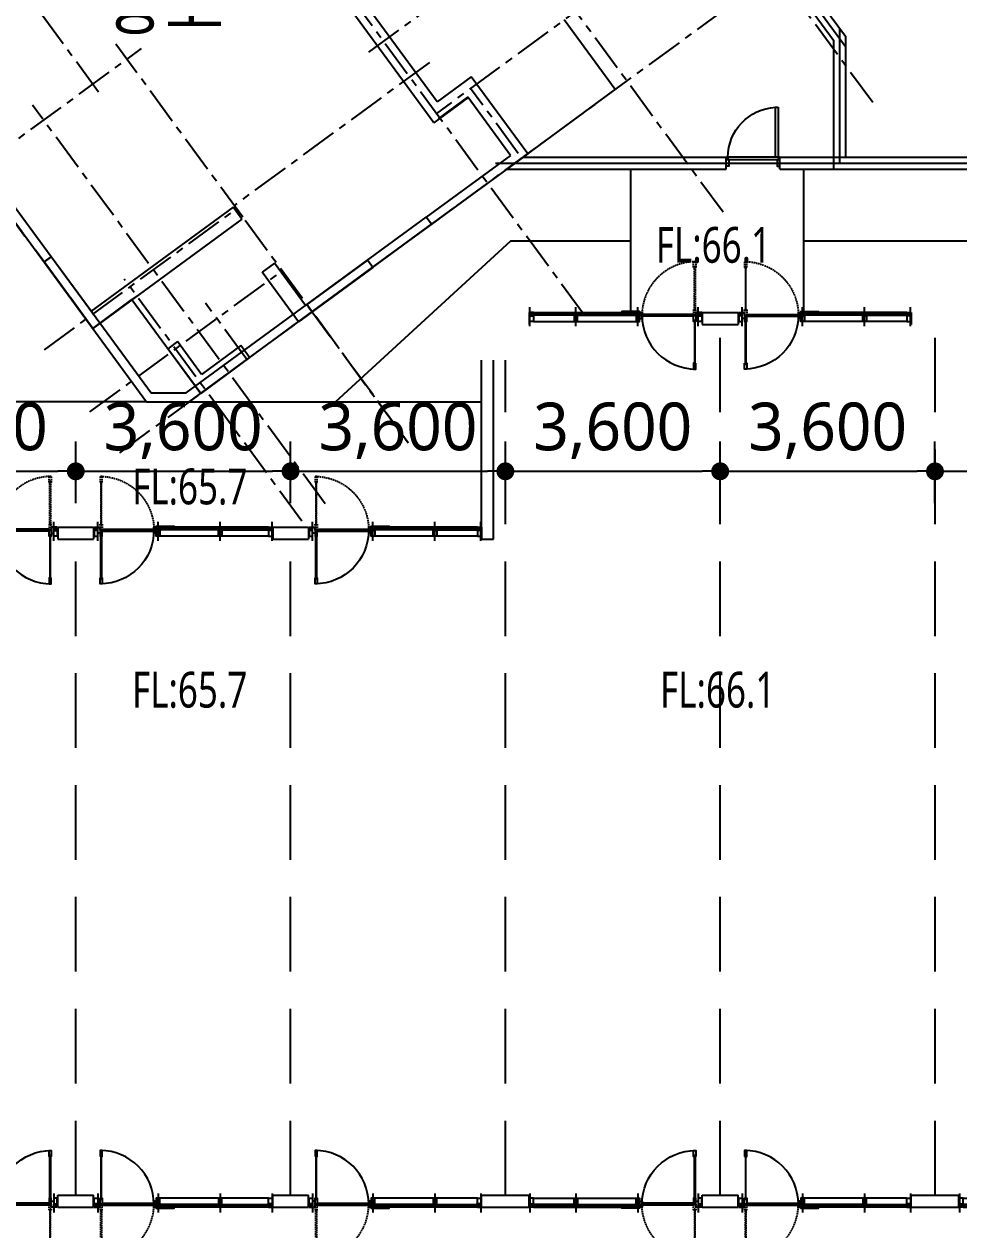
# Model space of a CAD drawing. Header units: millimetres. Extents: x 75184266 to 76346726, y -35077925 to -33679385.
# Drawn here: x 75333719 to 75349384, y -35000142 to -34979929 of the extents above; entities that cross this region are included whole.
import ezdxf
from ezdxf.enums import TextEntityAlignment as Align

# ---------------------------------------------------------------- set-up
doc = ezdxf.new("R2010")
doc.units = ezdxf.units.MM
doc.header["$LTSCALE"] = 50
doc.header["$MEASUREMENT"] = 0
doc.header["$PDMODE"] = 1
doc.header["$PDSIZE"] = -3
for name, pattern in [('CENTER', [2, 1.25, -0.25, 0.25, -0.25]), ('XR-1F-PLAN$0$CEN', [62, 60, -1, 0, -1]), ('XR-1F-PLAN$0$HIDDEN', [0.375, 0.25, -0.125]), ('XR-지하3층$0$H', [1.3, 0.8, -0.5]), ('XR-지하3층$0$HIDDEN', [0.375, 0.25, -0.125])]:
    doc.linetypes.add(name, pattern=pattern)
doc.layers.get('0').update_dxf_attribs({"linetype": 'CONTINUOUS'})
doc.layers.get('Defpoints').update_dxf_attribs({"color": 51, "linetype": 'CONTINUOUS'})
for name, color, linetype in [('AA-MKXS', 3, 'CONTINUOUS'), ('CEN', 1, 'CENTER'), ('XR-1F-PLAN$0$A-CEN02', 27, 'XR-1F-PLAN$0$CEN'), ('XR-1F-PLAN$0$A-DOR-FRAME', 7, 'CONTINUOUS'), ('XR-1F-PLAN$0$A-DOR-GL', 142, 'CONTINUOUS'), ('XR-1F-PLAN$0$A-DOR-HID', 9, 'XR-1F-PLAN$0$HIDDEN'), ('XR-1F-PLAN$0$A-DOR-TRACE', 8, 'CONTINUOUS'), ('XR-1F-PLAN$0$A-FRAME', 1, 'CONTINUOUS'), ('XR-1F-PLAN$0$A-HDCP7', 7, 'CONTINUOUS'), ('XR-1F-PLAN$0$A-WIN-ELE8', 8, 'CONTINUOUS'), ('XR-B1$0$00_블럭계획고', 7, 'CONTINUOUS'), ('XR-지하3층$0$1712-PL$0$DOOR', 4, 'CONTINUOUS')]:
    doc.layers.add(name, color=color, linetype=linetype)
doc.layers.add('건축', color=8, linetype='CONTINUOUS', plot=False)
doc.styles.add('HY각헤드라인M', font='')
doc.styles.add('XR-B1$0$HY각헤드라인M', font='')
doc.styles.add('XR-지하3층$0$SIM', font='simplex.shx')
doc.styles.add('XR-지하3층$0$맑은고딕', font='')
doc.styles.get('HY각헤드라인M').set_extended_font_data('Malgun Gothic')
doc.styles.get('XR-B1$0$HY각헤드라인M').set_extended_font_data('Malgun Gothic')
doc.styles.get('XR-지하3층$0$맑은고딕').set_extended_font_data('Malgun Gothic')
doc.dimstyles.new('XR-지하3층$0$NDIM', dxfattribs={"dimtxt": 3, "dimasz": 1, "dimexe": 2, "dimexo": 5, "dimgap": 1, "dimtad": 1, "dimdec": 0, "dimrnd": 0.25, "dimdsep": 46, "dimlunit": 6, "dimtxsty": 'XR-지하3층$0$SIM', "dimblk": 'XR-지하3층$0$DIMDOT', "dimcen": 5, "dimclrd": 2, "dimclre": 2, "dimclrt": 6, "dimadec": 0, "dimazin": 0, "dimtfac": 1, "dimtdec": 0, "dimtix": 1, "dimtmove": 2, "dimatfit": 1, "dimldrblk": 'XR-지하3층$0$DIMDOT', "dimfxl": 1.5, "dimtolj": 1, "dimtzin": 0, "dimarcsym": 0})

# ---------------------------------------------------------------- blocks, each defined once
blk = doc.blocks.new('XR-지하3층$0$_Dot')
at = {"color": 0, "lineweight": -2}
blk.add_line((-0.5, 0), (-1, 0), dxfattribs=at)
at = {"color": 0, "const_width": 0.5}
blk.add_lwpolyline([(-0.25, 0, 1), (0.25, 0, 1)], format="xyb", close=True, dxfattribs=at)
blk = doc.blocks.new('*D161')
at = {"layer": 'Defpoints', "color": 0, "ltscale": 0.01, "transparency": 16777216}
for p in [(75338184, -34987426), (75334584, -34988159), (75338184, -34988159)]:
    blk.add_point(p, dxfattribs=at)
at = {"layer": '건축', "color": 0, "linetype": 'ByBlock', "lineweight": -2, "ltscale": 0.01}
blk.add_line((75334584, -34987959), (75334584, -34986926), dxfattribs=at)
at = {"layer": '건축', "color": 0, "lineweight": -2, "ltscale": 0.01}
for p, q in [((75338184, -34987959), (75338184, -34986926)), ((75334884, -34987426), (75337884, -34987426))]:
    blk.add_line(p, q, dxfattribs=at)
at = {"layer": '건축', "color": 0, "lineweight": -2, "ltscale": 0.01, "xscale": 300, "yscale": 300, "zscale": 300}
for p, rotation in [((75334584, -34987426), 179.9999077924462), ((75338184, -34987426), 359.9999077924462)]:
    blk.add_blockref('XR-지하3층$0$_Dot', p, dxfattribs=dict(at, rotation=rotation))
at = {"layer": '건축', "color": 6, "ltscale": 0.01, "insert": (75336384, -34986746), "char_height": 800, "attachment_point": 5, "rotation": 359.9999, "style": 'XR-지하3층$0$맑은고딕'}
blk.add_mtext('\\A1;3,600', dxfattribs=at)
blk = doc.blocks.new('XR-지하3층$0$DIMDOT')
blk.add_line((-2, 0), (2, 0))
at = {"color": 3}
for radius in [0.6, 0.28]:
    blk.add_circle((0, 0), radius, dxfattribs=at)
blk = doc.blocks.new('*D162')
at = {"layer": 'Defpoints', "color": 0, "ltscale": 0.01, "transparency": 16777216}
for p in [(75334584, -34987426), (75330984, -34988159), (75334584, -34988159)]:
    blk.add_point(p, dxfattribs=at)
at = {"layer": '건축', "color": 0, "linetype": 'ByBlock', "lineweight": -2, "ltscale": 0.01}
blk.add_line((75330984, -34987959), (75330984, -34986926), dxfattribs=at)
at = {"layer": '건축', "color": 0, "lineweight": -2, "ltscale": 0.01}
for p, q in [((75334584, -34987959), (75334584, -34986926)), ((75331284, -34987426), (75334284, -34987426))]:
    blk.add_line(p, q, dxfattribs=at)
at = {"layer": '건축', "color": 0, "lineweight": -2, "ltscale": 0.01, "xscale": 300, "yscale": 300, "zscale": 300}
for p, rotation in [((75330984, -34987426), 179.9999077924462), ((75334584, -34987426), 359.9999077924462)]:
    blk.add_blockref('XR-지하3층$0$_Dot', p, dxfattribs=dict(at, rotation=rotation))
at = {"layer": '건축', "color": 6, "ltscale": 0.01, "insert": (75332784, -34986746), "char_height": 800, "attachment_point": 5, "rotation": 359.9999, "style": 'XR-지하3층$0$맑은고딕'}
blk.add_mtext('\\A1;3,600', dxfattribs=at)
blk = doc.blocks.new('*D163')
at = {"layer": 'Defpoints', "color": 0, "ltscale": 0.01, "transparency": 16777216}
for p in [(75341784, -34987426), (75338184, -34988159), (75341784, -34988159)]:
    blk.add_point(p, dxfattribs=at)
at = {"layer": '건축', "color": 0, "linetype": 'ByBlock', "lineweight": -2, "ltscale": 0.01}
blk.add_line((75338184, -34987959), (75338184, -34986926), dxfattribs=at)
at = {"layer": '건축', "color": 0, "lineweight": -2, "ltscale": 0.01}
for p, q in [((75341784, -34987959), (75341784, -34986926)), ((75338484, -34987426), (75341484, -34987426))]:
    blk.add_line(p, q, dxfattribs=at)
at = {"layer": '건축', "color": 0, "lineweight": -2, "ltscale": 0.01, "xscale": 300, "yscale": 300, "zscale": 300}
for p, rotation in [((75338184, -34987426), 179.9999077924462), ((75341784, -34987426), 359.9999077924462)]:
    blk.add_blockref('XR-지하3층$0$_Dot', p, dxfattribs=dict(at, rotation=rotation))
at = {"layer": '건축', "color": 6, "ltscale": 0.01, "insert": (75339984, -34986746), "char_height": 800, "attachment_point": 5, "rotation": 359.9999, "style": 'XR-지하3층$0$맑은고딕'}
blk.add_mtext('\\A1;3,600', dxfattribs=at)
blk = doc.blocks.new('*D164')
at = {"layer": 'Defpoints', "color": 0, "ltscale": 0.01, "transparency": 16777216}
for p in [(75345384, -34987426), (75341784, -34988159), (75345384, -34988159)]:
    blk.add_point(p, dxfattribs=at)
at = {"layer": '건축', "color": 0, "linetype": 'ByBlock', "lineweight": -2, "ltscale": 0.01}
blk.add_line((75341784, -34987959), (75341784, -34986926), dxfattribs=at)
at = {"layer": '건축', "color": 0, "lineweight": -2, "ltscale": 0.01}
for p, q in [((75345384, -34987959), (75345384, -34986926)), ((75342084, -34987426), (75345084, -34987426))]:
    blk.add_line(p, q, dxfattribs=at)
at = {"layer": '건축', "color": 0, "lineweight": -2, "ltscale": 0.01, "xscale": 300, "yscale": 300, "zscale": 300}
for p, rotation in [((75341784, -34987426), 179.9999077924462), ((75345384, -34987426), 359.9999077924462)]:
    blk.add_blockref('XR-지하3층$0$_Dot', p, dxfattribs=dict(at, rotation=rotation))
at = {"layer": '건축', "color": 6, "ltscale": 0.01, "insert": (75343584, -34986746), "char_height": 800, "attachment_point": 5, "rotation": 359.9999, "style": 'XR-지하3층$0$맑은고딕'}
blk.add_mtext('\\A1;3,600', dxfattribs=at)
blk = doc.blocks.new('*D165')
at = {"layer": 'Defpoints', "color": 0, "ltscale": 0.01, "transparency": 16777216}
for p in [(75348984, -34987426), (75345384, -34988159), (75348984, -34988159)]:
    blk.add_point(p, dxfattribs=at)
at = {"layer": '건축', "color": 0, "linetype": 'ByBlock', "lineweight": -2, "ltscale": 0.01}
blk.add_line((75345384, -34987959), (75345384, -34986926), dxfattribs=at)
at = {"layer": '건축', "color": 0, "lineweight": -2, "ltscale": 0.01}
for p, q in [((75348984, -34987959), (75348984, -34986926)), ((75345684, -34987426), (75348684, -34987426))]:
    blk.add_line(p, q, dxfattribs=at)
at = {"layer": '건축', "color": 0, "lineweight": -2, "ltscale": 0.01, "xscale": 300, "yscale": 300, "zscale": 300}
for p, rotation in [((75345384, -34987426), 179.9999077924462), ((75348984, -34987426), 359.9999077924462)]:
    blk.add_blockref('XR-지하3층$0$_Dot', p, dxfattribs=dict(at, rotation=rotation))
at = {"layer": '건축', "color": 6, "ltscale": 0.01, "insert": (75347184, -34986746), "char_height": 800, "attachment_point": 5, "rotation": 359.9999, "style": 'XR-지하3층$0$맑은고딕'}
blk.add_mtext('\\A1;3,600', dxfattribs=at)
blk = doc.blocks.new('*D166')
at = {"layer": 'Defpoints', "color": 0, "ltscale": 0.01, "transparency": 16777216}
for p in [(75353034, -34987426), (75348984, -34988159), (75353034, -34988159)]:
    blk.add_point(p, dxfattribs=at)
at = {"layer": '건축', "color": 0, "linetype": 'ByBlock', "lineweight": -2, "ltscale": 0.01}
blk.add_line((75348984, -34987959), (75348984, -34986926), dxfattribs=at)
at = {"layer": '건축', "color": 0, "lineweight": -2, "ltscale": 0.01}
for p, q in [((75353034, -34987959), (75353034, -34986926)), ((75349284, -34987426), (75352734, -34987426))]:
    blk.add_line(p, q, dxfattribs=at)
at = {"layer": '건축', "color": 0, "lineweight": -2, "ltscale": 0.01, "xscale": 300, "yscale": 300, "zscale": 300}
for p, rotation in [((75348984, -34987426), 179.9999077924462), ((75353034, -34987426), 359.9999077924462)]:
    blk.add_blockref('XR-지하3층$0$_Dot', p, dxfattribs=dict(at, rotation=rotation))
at = {"layer": '건축', "color": 6, "ltscale": 0.01, "insert": (75351009, -34986746), "char_height": 800, "attachment_point": 5, "rotation": 359.9999, "style": 'XR-지하3층$0$맑은고딕'}
blk.add_mtext('\\A1;4,050', dxfattribs=at)
blk = doc.blocks.new('XR-지하3층$0$1712-PL$0$FSD1000')
at = {"layer": 'XR-지하3층$0$1712-PL$0$DOOR', "color": 9}
for p, q in [((25, -101, 0), (865, -101, 0)), ((40, -146, 0), (850, -146, 0))]:
    blk.add_line(p, q, dxfattribs=at)
at = {"layer": 'XR-지하3층$0$1712-PL$0$DOOR', "elevation": 0}
for points in [[(25, 739), (25, -101), (70, -101), (70, 739)], [(-5, -251), (-5, -101), (25, -101), (25, -146), (40, -146), (40, -251)], [(895, -251), (895, -101), (865, -101), (865, -146), (850, -146), (850, -251)]]:
    blk.add_lwpolyline(points, close=True, dxfattribs=at)
at = {"layer": 'XR-지하3층$0$1712-PL$0$DOOR', "color": 9}
blk.add_arc((25, -101, 0), 840, 360, 86.9291, dxfattribs=at)
blk = doc.blocks.new('XR-1F-PLAN$0$A$C10B20476')
at = {"layer": 'Defpoints'}
for p, q in [((134, 35), (110, 35)), ((110, 35), (110, 0)), ((134, 35), (134, 0))]:
    blk.add_line(p, q, dxfattribs=at)
at = {"layer": 'XR-1F-PLAN$0$A-CEN02', "linetype": 'Continuous'}
blk.add_line((318, 80), (0, 80), dxfattribs=at)
at = {"layer": 'XR-1F-PLAN$0$A-FRAME'}
for p, q in [((144, 80), (110, 80)), ((110, 56), (144, 56)), ((110, 43), (144, 43)), ((144, 20), (134, 20))]:
    blk.add_line(p, q, dxfattribs=at)
for points in [[(88, 20), (88, 80)], [(110, 35), (110, 80)], [(122, 48), (144, 48), (144, 20), (238, 20), (238, 80), (144, 80), (144, 51), (122, 51), (122, 48)]]:
    blk.add_lwpolyline(points, dxfattribs=at)
blk = doc.blocks.new('XR-1F-PLAN$0$A$C491451C1')
at = {"layer": 'Defpoints'}
for p, q in [((15, 208), (-20, 208)), ((15, 184), (15, 208)), ((45, 208), (45, 184)), ((45, 208), (80, 208)), ((15, 184), (-20, 184)), ((45, 184), (80, 184))]:
    blk.add_line(p, q, dxfattribs=at)
at = {"layer": 'XR-1F-PLAN$0$A-CEN02', "linetype": 'Continuous'}
blk.add_line((30, 0), (30, 318), dxfattribs=at)
at = {"layer": 'XR-1F-PLAN$0$A-FRAME'}
for p, q in [((24, 208), (24, 174)), ((37, 208), (37, 174)), ((0, 174), (0, 184)), ((60, 174), (60, 184))]:
    blk.add_line(p, q, dxfattribs=at)
for points in [[(0, 230), (60, 230)], [(15, 208), (45, 208)], [(29, 196), (29, 174), (0, 174), (0, 80), (60, 80), (60, 174), (32, 174), (32, 196), (29, 196)]]:
    blk.add_lwpolyline(points, dxfattribs=at)
blk = doc.blocks.new('XR-1F-PLAN$0$A$C7F517DA1')
at = {"layer": 'XR-1F-PLAN$0$A-DOR-FRAME', "ltscale": 0.5, "elevation": 0}
for points in [[(50, 1675), (60, 1675), (60, 1690), (75, 1690), (75, 1675), (85, 1675), (85, 1775), (50, 1775)], [(50, 925), (10, 925), (10, 825), (50, 825)], [(990, 925), (950, 925), (950, 825), (990, 825)]]:
    blk.add_lwpolyline(points, close=True, dxfattribs=at)
blk.add_lwpolyline([(50, 875), (50, 975), (60, 975), (60, 960), (75, 960), (75, 975), (85, 975), (85, 875), (50, 875)], dxfattribs=at)
at = {"layer": 'XR-1F-PLAN$0$A-DOR-GL', "elevation": 0}
blk.add_lwpolyline([(62, 962), (72, 962), (72, 1687), (62, 1687)], close=True, dxfattribs=at)
at = {"layer": 'XR-1F-PLAN$0$A-DOR-HID', "ltscale": 2, "elevation": 0}
blk.add_lwpolyline([(50, 875), (50, 775), (60, 775), (60, 790), (75, 790), (75, 775), (85, 775), (85, 875), (50, 875)], dxfattribs=at)
for points in [[(62, 788), (72, 788), (72, 63), (62, 63)], [(50, 75), (60, 75), (60, 60), (75, 60), (75, 75), (85, 75), (85, -25), (50, -25)]]:
    blk.add_lwpolyline(points, close=True, dxfattribs=at)
at = {"layer": 'XR-1F-PLAN$0$A-DOR-HID', "ltscale": 2}
blk.add_arc((50, 875, 0), 900, 270, 0, dxfattribs=at)
at = {"layer": 'XR-1F-PLAN$0$A-DOR-TRACE'}
blk.add_arc((50, 875, 0), 900, 0, 90, dxfattribs=at)
at = {"layer": 'XR-1F-PLAN$0$A-WIN-ELE8'}
for p, q in [((85, 890, 0), (950, 890, 0)), ((85, 860, 0), (950, 860, 0))]:
    blk.add_line(p, q, dxfattribs=at)
blk = doc.blocks.new('SW-10.8')
at = {"layer": 'AA-MKXS', "ltscale": 0.5}
for p, q in [((-3200, -200), (-3200, 0)), ((-300, -200), (-300, 0)), ((-300, 0), (300, 0)), ((300, -200), (300, 0)), ((3300, -200), (3300, 0)), ((3300, 0), (3900, 0)), ((3900, -200), (3900, 0)), ((6800, -200), (6800, 0)), ((-310, -200, 0), (-310, -178, 0)), ((-300, -200), (300, -200)), ((3300, -200), (3900, -200))]:
    blk.add_line(p, q, dxfattribs=at)
at = {"layer": 'XR-1F-PLAN$0$A-DOR-GL', "elevation": 0}
for points in [[(-3145, -154), (-3145, -178), (-2435, -178), (-2435, -154)], [(-1395, -154), (-1395, -178), (-2405, -178), (-2405, -154)], [(1395, -154), (1395, -178), (2405, -178), (2405, -154)], [(3245, -154), (3245, -178), (2435, -178), (2435, -154)], [(4995, -154), (4995, -178), (6005, -178), (6005, -154)], [(6745, -154), (6745, -178), (6035, -178), (6035, -154)]]:
    blk.add_lwpolyline(points, close=True, dxfattribs=at)
at = {"layer": 'XR-1F-PLAN$0$A-FRAME'}
for p, q in [((-3190, -200, 0), (-3190, -178, 0)), ((-3130, -200, 0), (-3130, -178, 0)), ((-2450, -200, 0), (-2450, -178, 0)), ((-2390, -200, 0), (-2390, -178, 0)), ((-370, -200, 0), (-370, -178, 0)), ((310, -200), (310, -178)), ((370, -200), (370, -178)), ((2390, -200), (2390, -178)), ((2450, -200), (2450, -178)), ((3230, -200), (3230, -178)), ((3290, -200), (3290, -178)), ((3910, -200), (3910, -178)), ((3970, -200), (3970, -178)), ((5990, -200), (5990, -178)), ((6050, -200), (6050, -178)), ((6730, -200), (6730, -178)), ((6790, -200), (6790, -178))]:
    blk.add_line(p, q, dxfattribs=at)
at = {"layer": 'XR-1F-PLAN$0$A-HDCP7', "elevation": 0}
for points in [[(-1650, -200), (-1350, -200), (-1350, -215), (-1650, -215)], [(1650, -200), (1350, -200), (1350, -215), (1650, -215)], [(5250, -200), (4950, -200), (4950, -215), (5250, -215)]]:
    blk.add_lwpolyline(points, close=True, dxfattribs=at)
at = {"layer": 'XR-1F-PLAN$0$A-WIN-ELE8'}
for p, q in [((-3130, -50), (-2450, -50)), ((-3130, -200), (-1410, -200)), ((-2390, -50), (-1410, -50)), ((2390, -50, 0), (1410, -50, 0)), ((3230, -200, 0), (1410, -200, 0)), ((3230, -50, 0), (2450, -50, 0)), ((5990, -50, 0), (5010, -50, 0)), ((6730, -200, 0), (5010, -200, 0)), ((6730, -50, 0), (6050, -50, 0))]:
    blk.add_line(p, q, dxfattribs=at)
at = {"layer": 'XR-1F-PLAN$0$A-DOR-FRAME', "ltscale": 600, "extrusion": (0, 0, -1), "zscale": -1}
blk.add_blockref('XR-1F-PLAN$0$A$C7F517DA1', (360, -1025, 0), dxfattribs=at)
at = {"layer": 'XR-1F-PLAN$0$A-DOR-FRAME', "ltscale": 600, "extrusion": (0, 0, -1), "xscale": -1, "zscale": -1}
for p in [(-360, -1025, 0), (-3960, -1025, 0)]:
    blk.add_blockref('XR-1F-PLAN$0$A$C7F517DA1', p, dxfattribs=at)
at = {"layer": 'XR-1F-PLAN$0$A-FRAME', "rotation": 90}
blk.add_blockref('XR-1F-PLAN$0$A$C10B20476', (-3110, -288), dxfattribs=at)
at = {"layer": 'XR-1F-PLAN$0$A-FRAME', "ltscale": 0.5, "extrusion": (0, 0, -1), "zscale": -1, "rotation": 180}
for p in [(2450, 30), (1410, 30)]:
    blk.add_blockref('XR-1F-PLAN$0$A$C491451C1', p, dxfattribs=at)
at = {"layer": 'XR-1F-PLAN$0$A-FRAME', "extrusion": (0, 0, -1), "xscale": -1, "zscale": -1, "rotation": 270}
blk.add_blockref('XR-1F-PLAN$0$A$C10B20476', (290, -288), dxfattribs=at)
at = {"layer": 'XR-1F-PLAN$0$A-FRAME', "extrusion": (0, 0, -1), "zscale": -1, "rotation": 90}
for p in [(-290, -288, 0), (-3890, -288, 0)]:
    blk.add_blockref('XR-1F-PLAN$0$A$C10B20476', p, dxfattribs=at)
at = {"layer": 'XR-1F-PLAN$0$A-FRAME', "ltscale": 0.5, "extrusion": (0, 0, -1), "xscale": -1, "zscale": -1, "rotation": 180}
for p in [(-1410, 30, 0), (-2450, 30, 0), (-5010, 30, 0), (-6050, 30, 0)]:
    blk.add_blockref('XR-1F-PLAN$0$A$C491451C1', p, dxfattribs=at)
at = {"layer": 'XR-1F-PLAN$0$A-FRAME', "xscale": -1, "rotation": 270}
for p in [(3210, -288, 0), (6710, -288, 0)]:
    blk.add_blockref('XR-1F-PLAN$0$A$C10B20476', p, dxfattribs=at)
blk = doc.blocks.new('SW-7.2')
at = {"layer": 'AA-MKXS', "ltscale": 0.5}
for p, q in [((-3200, -200), (-3200, 0)), ((-300, -200), (-300, 0)), ((-300, 0), (300, 0)), ((300, -200), (300, 0)), ((3200, -200), (3200, 0)), ((-310, -200, 0), (-310, -178, 0)), ((-300, -200), (300, -200))]:
    blk.add_line(p, q, dxfattribs=at)
at = {"layer": 'XR-1F-PLAN$0$A-DOR-GL', "elevation": 0}
for points in [[(-3145, -154), (-3145, -178), (-2435, -178), (-2435, -154)], [(-1395, -154), (-1395, -178), (-2405, -178), (-2405, -154)], [(1395, -154), (1395, -178), (2405, -178), (2405, -154)], [(3145, -154), (3145, -178), (2435, -178), (2435, -154)]]:
    blk.add_lwpolyline(points, close=True, dxfattribs=at)
at = {"layer": 'XR-1F-PLAN$0$A-FRAME'}
for p, q in [((-3190, -200, 0), (-3190, -178, 0)), ((-3130, -200, 0), (-3130, -178, 0)), ((-2450, -200, 0), (-2450, -178, 0)), ((-2390, -200, 0), (-2390, -178, 0)), ((-370, -200, 0), (-370, -178, 0)), ((310, -200), (310, -178)), ((370, -200), (370, -178)), ((2390, -200), (2390, -178)), ((2450, -200), (2450, -178)), ((3130, -200), (3130, -178)), ((3190, -200), (3190, -178))]:
    blk.add_line(p, q, dxfattribs=at)
at = {"layer": 'XR-1F-PLAN$0$A-HDCP7', "elevation": 0}
for points in [[(-1650, -200), (-1350, -200), (-1350, -215), (-1650, -215)], [(1650, -200), (1350, -200), (1350, -215), (1650, -215)]]:
    blk.add_lwpolyline(points, close=True, dxfattribs=at)
at = {"layer": 'XR-1F-PLAN$0$A-WIN-ELE8'}
for p, q in [((-3130, -50), (-2450, -50)), ((-3130, -200), (-1410, -200)), ((-2390, -50), (-1410, -50)), ((2390, -50, 0), (1410, -50, 0)), ((3130, -200, 0), (1410, -200, 0)), ((3130, -50, 0), (2450, -50, 0))]:
    blk.add_line(p, q, dxfattribs=at)
at = {"layer": 'XR-1F-PLAN$0$A-DOR-FRAME', "ltscale": 600, "extrusion": (0, 0, -1), "zscale": -1}
blk.add_blockref('XR-1F-PLAN$0$A$C7F517DA1', (360, -1025, 0), dxfattribs=at)
at = {"layer": 'XR-1F-PLAN$0$A-DOR-FRAME', "ltscale": 600, "extrusion": (0, 0, -1), "xscale": -1, "zscale": -1}
blk.add_blockref('XR-1F-PLAN$0$A$C7F517DA1', (-360, -1025, 0), dxfattribs=at)
at = {"layer": 'XR-1F-PLAN$0$A-FRAME', "rotation": 90}
blk.add_blockref('XR-1F-PLAN$0$A$C10B20476', (-3110, -288), dxfattribs=at)
at = {"layer": 'XR-1F-PLAN$0$A-FRAME', "ltscale": 0.5, "extrusion": (0, 0, -1), "zscale": -1, "rotation": 180}
for p in [(2450, 30), (1410, 30)]:
    blk.add_blockref('XR-1F-PLAN$0$A$C491451C1', p, dxfattribs=at)
at = {"layer": 'XR-1F-PLAN$0$A-FRAME', "extrusion": (0, 0, -1), "xscale": -1, "zscale": -1, "rotation": 270}
blk.add_blockref('XR-1F-PLAN$0$A$C10B20476', (290, -288), dxfattribs=at)
at = {"layer": 'XR-1F-PLAN$0$A-FRAME', "extrusion": (0, 0, -1), "zscale": -1, "rotation": 90}
blk.add_blockref('XR-1F-PLAN$0$A$C10B20476', (-290, -288, 0), dxfattribs=at)
at = {"layer": 'XR-1F-PLAN$0$A-FRAME', "ltscale": 0.5, "extrusion": (0, 0, -1), "xscale": -1, "zscale": -1, "rotation": 180}
for p in [(-1410, 30, 0), (-2450, 30, 0)]:
    blk.add_blockref('XR-1F-PLAN$0$A$C491451C1', p, dxfattribs=at)
at = {"layer": 'XR-1F-PLAN$0$A-FRAME', "xscale": -1, "rotation": 270}
blk.add_blockref('XR-1F-PLAN$0$A$C10B20476', (3110, -288, 0), dxfattribs=at)
blk = doc.blocks.new('SW-7.8')
at = {"layer": 'AA-MKXS', "ltscale": 0.5}
for p, q in [((-3350, -200, 0), (-3350, 0, 0)), ((-400, -200, 0), (-400, 0, 0)), ((-400, 0, 0), (400, 0, 0)), ((400, -200, 0), (400, 0, 0)), ((3650, -200, 0), (3650, 0, 0)), ((-410, -200, 0), (-410, -178, 0)), ((-400, -200, 0), (400, -200, 0))]:
    blk.add_line(p, q, dxfattribs=at)
at = {"layer": 'XR-1F-PLAN$0$A-DOR-GL', "elevation": 0}
for points in [[(-3295, -154), (-3295, -178), (-2535, -178), (-2535, -154)], [(-1495, -154), (-1495, -178), (-2505, -178), (-2505, -154)], [(1495, -154), (1495, -178), (2505, -178), (2505, -154)], [(3595, -154), (3595, -178), (2535, -178), (2535, -154)]]:
    blk.add_lwpolyline(points, close=True, dxfattribs=at)
at = {"layer": 'XR-1F-PLAN$0$A-FRAME'}
for p, q in [((-3340, -200, 0), (-3340, -178, 0)), ((-3280, -200, 0), (-3280, -178, 0)), ((-2550, -200, 0), (-2550, -178, 0)), ((-2490, -200, 0), (-2490, -178, 0)), ((-470, -200, 0), (-470, -178, 0)), ((410, -200, 0), (410, -178, 0)), ((470, -200, 0), (470, -178, 0)), ((2490, -200, 0), (2490, -178, 0)), ((2550, -200, 0), (2550, -178, 0)), ((3580, -200, 0), (3580, -178, 0)), ((3640, -200, 0), (3640, -178, 0))]:
    blk.add_line(p, q, dxfattribs=at)
at = {"layer": 'XR-1F-PLAN$0$A-HDCP7', "elevation": 0}
for points in [[(-1750, -200), (-1450, -200), (-1450, -215), (-1750, -215)], [(1750, -200), (1450, -200), (1450, -215), (1750, -215)]]:
    blk.add_lwpolyline(points, close=True, dxfattribs=at)
at = {"layer": 'XR-1F-PLAN$0$A-WIN-ELE8'}
for p, q in [((-3280, -50, 0), (-2550, -50, 0)), ((-3280, -200, 0), (-1510, -200, 0)), ((-2490, -50, 0), (-1510, -50, 0)), ((2490, -50, 0), (1510, -50, 0)), ((3580, -200, 0), (1510, -200, 0)), ((3580, -50, 0), (2550, -50, 0))]:
    blk.add_line(p, q, dxfattribs=at)
at = {"layer": 'XR-1F-PLAN$0$A-DOR-FRAME', "ltscale": 600, "extrusion": (0, 0, -1), "zscale": -1}
blk.add_blockref('XR-1F-PLAN$0$A$C7F517DA1', (460, -1025, 0), dxfattribs=at)
at = {"layer": 'XR-1F-PLAN$0$A-DOR-FRAME', "ltscale": 600, "extrusion": (0, 0, -1), "xscale": -1, "zscale": -1}
blk.add_blockref('XR-1F-PLAN$0$A$C7F517DA1', (-460, -1025, 0), dxfattribs=at)
at = {"layer": 'XR-1F-PLAN$0$A-FRAME', "rotation": 90}
blk.add_blockref('XR-1F-PLAN$0$A$C10B20476', (-3260, -288, 0), dxfattribs=at)
at = {"layer": 'XR-1F-PLAN$0$A-FRAME', "ltscale": 0.5, "extrusion": (0, 0, -1), "zscale": -1, "rotation": 180}
for p in [(2550, 30, 0), (1510, 30, 0)]:
    blk.add_blockref('XR-1F-PLAN$0$A$C491451C1', p, dxfattribs=at)
at = {"layer": 'XR-1F-PLAN$0$A-FRAME', "extrusion": (0, 0, -1), "xscale": -1, "zscale": -1, "rotation": 270}
blk.add_blockref('XR-1F-PLAN$0$A$C10B20476', (390, -288, 0), dxfattribs=at)
at = {"layer": 'XR-1F-PLAN$0$A-FRAME', "extrusion": (0, 0, -1), "zscale": -1, "rotation": 90}
blk.add_blockref('XR-1F-PLAN$0$A$C10B20476', (-390, -288, 0), dxfattribs=at)
at = {"layer": 'XR-1F-PLAN$0$A-FRAME', "ltscale": 0.5, "extrusion": (0, 0, -1), "xscale": -1, "zscale": -1, "rotation": 180}
for p in [(-1510, 30, 0), (-2550, 30, 0)]:
    blk.add_blockref('XR-1F-PLAN$0$A$C491451C1', p, dxfattribs=at)
at = {"layer": 'XR-1F-PLAN$0$A-FRAME', "xscale": -1, "rotation": 270}
blk.add_blockref('XR-1F-PLAN$0$A$C10B20476', (3560, -288, 0), dxfattribs=at)
blk = doc.blocks.new('11111111')
at = {"layer": 'XR-B1$0$00_블럭계획고', "color": 3, "style": 'XR-B1$0$HY각헤드라인M', "width": 0.75}
for s, p in [('FL:66.1', (76849292, -34355531)), ('FL:65.7', (76840516, -34359581)), ('FL:65.7', (76840514, -34362988)), ('FL:66.1', (76849364, -34362988))]:
    blk.add_text(s, height=600, rotation=0, dxfattribs=at).set_placement(p)

msp = doc.modelspace()

# ---------------------------------------------------------------- linework, layer by layer
at = {"layer": 'CEN', "ltscale": 10}
for p, q in [((75347939.8, -34981244.6), (75340971.6, -34971740)), ((75345639.8, -34975892.8), (75339492.6, -34980399.6)), ((75345431.7, -34983083.4), (75340567.9, -34976449.3)), ((75334964.4, -34981068), (75332063.2, -34977110.8)), ((75346526.7, -34977102.5), (75340627.8, -34981427.2)), ((75343096.9, -34984795.1), (75338233.2, -34978161)), ((75332220, -34982879.5), (75335687.2, -34980337.6)), ((75337383.7, -34983167.1), (75335254.8, -34980263.2)), ((75340510.5, -34980570.9), (75337238.8, -34982969.5)), ((75341998.6, -34982096.2), (75341200.4, -34981007.4)), ((75338762.1, -34987973.1), (75333859.6, -34981286.1)), ((75340157.3, -34986950.3), (75337398.5, -34983187.2)), ((75338371, -34988259.9), (75335396.3, -34984202.5)), ((75337452.8, -34985552.9), (75336760.1, -34984608.2)), ((75338480.5, -34984663.1), (75340157.3, -34986950.3))]:
    msp.add_line(p, q, dxfattribs=at)
for points in [[(75335324.1, -34987113.5), (75347384.1, -34978271.9)], [(75334868.3, -34985029.8), (75332725, -34982106.3)], [(75334058.8, -34985387.7), (75337280.2, -34983025.9)], [(75334821.6, -34986428), (75338043, -34984066.3)]]:
    msp.add_lwpolyline(points, dxfattribs=at)
at = {"layer": '건축', "ltscale": 0.5}
for p, q in [((75345431, -34977670.2), (75347284.2, -34980198.1, 0)), ((75345511.6, -34977611.1), (75347484.2, -34980301.8, 0)), ((75345592.3, -34977552), (75347484.2, -34980132.6, 0)), ((75347384.2, -34979996.2), (75347384.2, -34982261.9)), ((75347484.2, -34980132.6), (75347484.2, -34982161.9)), ((75347284.2, -34980198.1), (75347284.2, -34982361.9)), ((75342078.1, -34982161.9), (75345484.2, -34982161.9)), ((75345484.2, -34982361.9, 0), (75345484.2, -34982161.9, 0)), ((75346384.2, -34982161.9), (75359784.2, -34982161.9)), ((75346384.2, -34982361.9, 0), (75346384.2, -34982161.9, 0)), ((75332863.9, -34982295.9), (75335771.6, -34986261.9)), ((75332984.9, -34982207.2), (75335847.6, -34986111.9)), ((75341620.4, -34982261.9), (75359984.2, -34982261.9)), ((75341805.4, -34982361.9), (75345484.2, -34982361.9)), ((75346384.2, -34982361.9), (75359984.2, -34982361.9)), ((75336436.7, -34986111.9, 0), (75340456.9, -34983164.5, 0)), ((75336485.8, -34986261.9, 0), (75340545.6, -34983285.4, 0)), ((75341384.2, -34988361.9), (75341384.2, -34985563.9)), ((75341584.2, -34988561.9), (75341584.2, -34985563.9)), ((75335847.6, -34986111.9, 0), (75336436.7, -34986111.9, 0)), ((75335771.6, -34986261.9, 0), (75336485.8, -34986261.9, 0)), ((75341384.2, -34988561.9, 0), (75341584.2, -34988561.9, 0)), ((75341384.2, -34999561.9), (75342184.2, -34999561.9)), ((75348584.2, -34999561.9), (75349384.2, -34999561.9)), ((75341384.2, -34999761.9), (75342184.2, -34999761.9)), ((75348584.2, -34999761.9), (75349384.2, -34999761.9))]:
    msp.add_line(p, q, dxfattribs=at)
at = {"layer": '건축'}
for p, q in [((75340586.1, -34981581.8), (75338197.4, -34978323.6)), ((75340639.9, -34981232.4), (75338517.3, -34978337.1)), ((75341212.5, -34980812.6), (75340639.9, -34981232.4)), ((75342158.6, -34982102.9), (75341212.5, -34980812.6)), ((75341868.2, -34982129.8), (75341158.7, -34981162)), ((75340674.8, -34981516.8), (75340586.1, -34981581.8)), ((75341868.2, -34982129.8), (75340456.9, -34983164.5, 0)), ((75342158.6, -34982102.9), (75340545.6, -34983285.4, 0)), ((75343884.2, -34984761.9), (75343884.2, -34982361.9)), ((75346784.2, -34984761.9), (75346784.2, -34982361.9)), ((75337220.6, -34982995.3), (75334841.4, -34984739.5)), ((75337368.4, -34983196.9), (75337220.6, -34982995.3)), ((75340545.6, -34983285.4, 0), (75340456.9, -34983164.5, 0)), ((75337368.4, -34983196.9), (75334868.3, -34985029.8)), ((75346784.2, -34983561.9), (75351584.2, -34983561.9)), ((75334173.3, -34983828.2), (75334052.3, -34983916.9)), ((75334052.3, -34983916.9), (75334173.3, -34983828.2)), ((75334868.3, -34985029.8), (75334052.3, -34983916.9)), ((75334841.4, -34984739.5), (75334173.3, -34983828.2)), ((75337912.3, -34983938.9), (75337710.7, -34984086.7)), ((75338432.7, -34984648.6), (75337912.3, -34983938.9)), ((75339473, -34983885.8, 0), (75338432.7, -34984648.6)), ((75339561.7, -34984006.8, 0), (75339473, -34983885.8, 0)), ((75338319.7, -34984917.3), (75337710.7, -34984086.7)), ((75339561.7, -34984006.8, 0), (75338319.7, -34984917.3)), ((75335646.5, -34984459.2), (75335525.6, -34984547.9)), ((75336290, -34985252.3), (75336128.7, -34985370.5)), ((75336678.5, -34986120.6), (75336128.7, -34985370.5)), ((75336692, -34985800.7), (75336290, -34985252.3)), ((75337349.3, -34985318.8), (75336692, -34985800.7)), ((75337497.1, -34985520.4), (75337349.3, -34985318.8)), ((75337497.1, -34985520.4), (75336678.5, -34986120.6)), ((75335771.6, -34986261.9), (75331384.2, -34986261.9)), ((75336485.8, -34986261.9, 0), (75341384.2, -34986261.9))]:
    msp.add_line(p, q, dxfattribs=at)
at = {"layer": '건축', "linetype": 'XR-지하3층$0$HIDDEN', "ltscale": 100}
for p, q in [((75345384.2, -34999561.9), (75345384.2, -34984961.9)), ((75348984.2, -34999561.9), (75348984.2, -34984961.9)), ((75341784.2, -34999561.9), (75341784.2, -34985563.9)), ((75334584.2, -34999561.9), (75334584.2, -34988561.9)), ((75338184.2, -34999561.9), (75338184.2, -34988561.9))]:
    msp.add_line(p, q, dxfattribs=at)
at = {"layer": '건축', "linetype": 'XR-지하3층$0$H', "ltscale": 50}
msp.add_lwpolyline([(75329272.4, -34976348.4), (75333050.6, -34981501.8), (75332550.5, -34981868.4), (75334868.3, -34985029.8), (75335525.6, -34984547.9), (75336678.5, -34986120.6), (75342158.6, -34982102.9), (75343626.3, -34981026.8), (75342769, -34979857.4)], dxfattribs=at)
at = {"layer": '건축'}
msp.add_lwpolyline([(75340674.8, -34981516.8), (75340668.9, -34981508.7), (75341152.8, -34981153.9), (75341158.7, -34981162)], close=True, dxfattribs=at)
for points in [[(75340674.8, -34981516.8), (75340668.9, -34981508.7), (75341152.8, -34981153.9), (75341158.7, -34981162)], [(75340586.1, -34981581.8), (75340580.2, -34981573.7)], [(75338935, -34986261.9), (75341876.8, -34983561.9), (75343884.2, -34983561.9)]]:
    msp.add_lwpolyline(points, dxfattribs=at)

# ---------------------------------------------------------------- block references
for name, p in [('11111111', (-1504986.9, -628399)), ('SW-10.8', (75334584.2, -34999561.9)), ('SW-7.2', (75345384.2, -34999561.9))]:
    msp.add_blockref(name, p, dxfattribs=at)
at = {"layer": '건축', "xscale": -1}
for name, p, rotation in [('XR-지하3층$0$1712-PL$0$FSD1000', (75346379.2, -34982060.6, 0), 359.9999040045511), ('SW-7.2', (75345384.2, -34984961.9), 180), ('SW-10.8', (75334584.2, -34988561.9, 0), 179.99971573983)]:
    msp.add_blockref(name, p, dxfattribs=dict(at, rotation=rotation))
msp.add_blockref('SW-7.8', (75353034.2, -34999561.9, 0), dxfattribs=at)

# ---------------------------------------------------------------- texts
at = {"layer": '건축', "style": 'XR-지하3층$0$맑은고딕'}
msp.add_text('창고', height=800, dxfattribs=at).set_placement((75336074.4, -34979615.6), align=Align.MIDDLE_CENTER)
at = {"layer": '건축', "style": 'HY각헤드라인M', "width": 0.75}
for s, p in [('FL:66.1', (75344305.2, -34983929.9)), ('FL:65.7', (75335529.4, -34987980.1)), ('FL:65.7', (75335527.1, -34991386.9)), ('FL:66.1', (75344376.8, -34991386.9))]:
    msp.add_text(s, height=600, rotation=0, dxfattribs=at).set_placement(p)

# ---------------------------------------------------------------- dimensions: what is measured, and where the dimension line sits
at = {"layer": '건축', "ltscale": 0.01}
for base, p1, p2, picture, middle in [((75334584.2, -34987426.1), (75330984.2, -34988158.5), (75334584.2, -34988158.5), '*D162', (75332784.2, -34986745.7)), ((75338184.2, -34987426.1), (75334584.2, -34988158.5), (75338184.2, -34988158.5), '*D161', (75336384.2, -34986745.6)), ((75341784.2, -34987426.1), (75338184.2, -34988158.5), (75341784.2, -34988158.5), '*D163', (75339984.2, -34986745.6)), ((75345384.2, -34987426.1), (75341784.2, -34988158.5), (75345384.2, -34988158.6), '*D164', (75343584.2, -34986745.7)), ((75348984.2, -34987426.1), (75345384.2, -34988158.5), (75348984.2, -34988158.5), '*D165', (75347184.2, -34986745.7)), ((75353034.2, -34987426.1), (75348984.2, -34988158.5), (75353034.2, -34988158.5), '*D166', (75351009.2, -34986745.7))]:
    dim = msp.add_linear_dim(base=base, p1=p1, p2=p2, angle=359.99991, dimstyle='XR-지하3층$0$NDIM', override={"dimtxt": 800, "dimasz": 300, "dimexe": 500, "dimexo": 200, "dimgap": 200, "dimtxsty": 'XR-지하3층$0$맑은고딕', "dimblk1": 'XR-지하3층$0$_Dot', "dimblk2": 'XR-지하3층$0$_Dot', "dimsah": 1, "dimdle": 200, "dimclrd": 0, "dimclre": 0}, dxfattribs=at)
    dim.commit()
    dim.dimension.update_dxf_attribs({"geometry": picture, "text_midpoint": middle})

doc.saveas('drawing.dxf')
